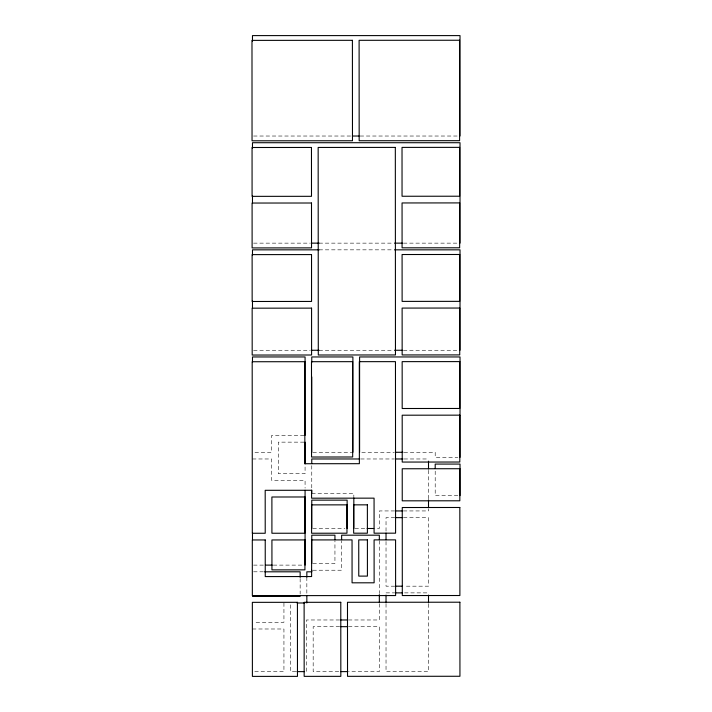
<?xml version="1.0" encoding="UTF-8"?>
<svg xmlns="http://www.w3.org/2000/svg" width="712" height="712" viewBox="0 0 712 712"><rect width="100%" height="100%" fill="white"/><g stroke="black" fill="none" stroke-linecap="round" stroke-linejoin="round"><path stroke-width="0.53" stroke-dasharray="3.56 2.67" d="M283.937 602.975L283.937 622.297L253.561 622.297M428.508 498.774L428.508 470.027M253.579 136.028L351.247 136.028M360.13 136.028L457.798 136.028M253.579 243.139L310.183 243.139M319.065 243.139L393.425 243.139M403.41 243.139L457.798 243.139M319.065 249.841L393.425 249.841M253.579 350.26L310.183 350.26M319.065 350.26L393.425 350.26M403.41 350.26L457.798 350.26M303.997 435.45L271.592 435.45L271.592 452.28L252.475 452.28M304.006 442.143L278.285 442.143L278.285 473.702L305.074 473.702L305.074 464.998M312.88 452.28L351.79 452.28M361.812 452.28L394.065 452.28M404.069 452.28L435.201 452.28L435.201 457.38L457.861 457.38M252.475 458.973L271.592 458.973L271.592 480.395L305.074 480.395L305.074 488.103M360.69 458.973L394.039 458.973M404.051 458.973L428.508 458.973M311.767 493.443L353.828 493.443L353.828 496.727M457.861 495.641L435.201 495.641L435.201 469.519M394.635 510.94L379.336 510.94L379.336 528.491L376.007 528.491M403.375 510.94L428.508 510.94L428.508 508.733M394.742 517.633L386.029 517.633L386.029 532.006M403.455 517.633L428.508 517.633L428.508 586.181L404.55 586.181M312.88 528.491L344.92 528.491M354.941 528.491L366.03 528.491M312.871 563.53L334.943 563.53L334.943 540.631M253.57 565.114L264.526 565.114M273.292 565.114L303.98 565.114M312.88 570.223L341.635 570.223L341.635 540.657M253.579 571.807L264.668 571.807M394.742 586.181L386.029 586.181L386.029 540.853M386.029 592.874L394.742 592.874M404.55 592.874L428.508 592.874M339.597 619.974L306.48 619.974L306.48 671.621M348.426 619.974L379.336 619.974L379.336 603.456M339.642 626.667L313.173 626.667L313.173 671.621L339.642 671.621M348.462 626.667L379.336 626.667L379.336 671.621L348.462 671.621M252.475 628.99L283.937 628.99L283.937 671.621L253.561 671.621M295.916 671.621L290.63 671.621L290.63 602.975M428.508 603.963L428.508 671.621L386.029 671.621L386.029 603.963M379.336 540.684L379.336 593.541M311.767 465.648L311.767 488.993M306.845 577.183L306.845 594.378M300.153 578.482L300.153 594.057"/><path stroke-width="1.07" d="M252.475 203.418L252.475 195.693M252.475 148.238L252.475 142.72L460.014 142.72L460.014 243.139M311.767 452.28L311.767 376.906M311.767 362.497L311.767 356.952L352.894 356.952L352.894 452.28M428.508 507.62L428.508 499.886M428.508 468.923L428.508 461.189M460.014 457.38L460.014 356.952L359.596 356.952L359.596 452.28M352.36 136.028L359.017 136.028M311.295 243.139L319.065 243.139M394.537 243.139L402.307 243.139M319.065 249.841L252.475 249.841L252.475 255.359M394.537 249.841L460.014 249.841L460.014 350.26M311.295 350.26L319.065 350.26M394.537 350.26L402.307 350.26M395.169 452.28L402.956 452.28M359.578 458.973L311.767 458.973L311.767 463.423M395.151 458.973L402.939 458.973M395.73 510.94L402.28 510.94M395.836 517.633L402.369 517.633M367.134 528.491L373.791 528.491M265.62 565.114L272.198 565.114M264.668 571.807L300.153 571.807L300.153 577.37M395.836 586.181L402.369 586.181M395.836 592.874L402.369 592.874M252.475 596.282L300.153 596.282M297.118 602.975L304.683 602.975M340.701 619.974L347.322 619.974M340.745 626.667L347.358 626.667M296.966 671.621L304.362 671.621M340.745 671.621L347.358 671.621M460.014 136.028L460.014 35.6L252.475 35.6L252.475 41.118M460.014 495.641L460.014 464.073L435.201 464.073L435.201 468.425M428.508 595.09L428.508 602.85M386.029 533.11L386.029 539.749M386.029 595.09L386.029 602.85M379.336 539.589L379.336 535.184L341.635 535.184L341.635 539.562M379.336 594.645L379.336 602.352M353.828 497.822L353.828 528.491M347.136 528.491L347.136 500.136L311.767 500.136L311.767 528.491M334.943 539.545L334.943 535.184L311.767 535.184L311.767 563.53M311.767 490.105L311.767 493.443M311.767 570.223L311.767 571.807L306.845 571.807L306.845 577.183M306.845 595.446L306.845 602.975M305.074 435.45L305.074 356.952L252.475 356.952L252.475 362.497M305.074 442.143L305.074 463.913M305.074 490.301L305.074 565.114M252.475 300.598L252.475 308.323M252.475 533.048L252.475 539.687M352.404 40.317L251.986 40.379L252.048 140.807L352.476 140.745L352.404 40.317M459.525 40.246L359.106 40.308L359.168 140.736L459.596 140.673L459.525 40.246M311.464 147.464L252.057 147.5L252.084 196.352L311.5 196.316L311.464 147.464M395.329 147.411L318.157 147.455L318.291 355.003L395.463 354.95L395.329 147.411M459.596 147.366L402.022 147.402L402.049 196.254L459.632 196.218L459.596 147.366M311.5 203.009L252.093 203.045L252.119 247.927L311.536 247.883L311.5 203.009M459.632 202.911L402.058 202.956L402.084 247.829L459.658 247.794L459.632 202.911M311.536 254.585L252.119 254.62L252.155 301.488L311.562 301.443L311.536 254.585M459.667 254.487L402.084 254.522L402.12 301.39L459.694 301.354L459.667 254.487M311.571 308.136L252.155 308.18L252.19 355.048L311.598 355.003L311.571 308.136M459.703 308.047L402.12 308.082L402.155 354.95L459.729 354.905L459.703 308.047M304.798 361.705L252.19 361.74L252.306 533.27L265.22 533.261L265.193 490.31L311.571 490.283L311.58 498.186L374.067 498.151L374.085 533.19L395.578 533.172L395.463 361.643L359.311 361.669L359.373 463.69L304.861 463.726L304.798 361.705M352.618 361.669L311.491 361.696L311.553 457.024L352.68 456.997L352.618 361.669M459.738 361.607L402.155 361.643L402.191 408.51L459.765 408.466L459.738 361.607M459.774 415.158L402.191 415.203L402.227 462.061L459.801 462.026L459.774 415.158M459.801 468.719L402.227 468.763L402.244 500.83L459.827 500.794L459.801 468.719M304.887 496.976L271.895 497.003L271.913 533.252L304.905 533.235L304.887 496.976M346.949 504.861L311.58 504.879L311.598 533.235L346.967 533.208L346.949 504.861M367.374 504.844L353.642 504.853L353.659 533.199L367.392 533.19L367.374 504.844M459.827 507.487L402.253 507.522L402.307 595.552L459.89 595.517L459.827 507.487M265.229 539.954L252.306 539.963L252.342 595.65L395.614 595.561L395.578 539.874L374.094 539.883L374.12 582.799L352.075 582.817L352.048 539.901L311.607 539.927L311.625 576.551L265.247 576.578L265.229 539.954M304.914 539.927L271.922 539.954L271.94 569.885L304.932 569.858L304.914 539.927M367.401 539.892L358.741 539.892L358.768 576.115L367.419 576.106L367.401 539.892M297.429 602.316L252.351 602.343L252.395 676.4L297.474 676.373L297.429 602.316M340.781 602.29L304.122 602.316L304.166 676.364L340.834 676.347L340.781 602.29M459.89 602.21L347.483 602.29L347.527 676.338L459.943 676.267L459.89 602.21"/></g></svg>
